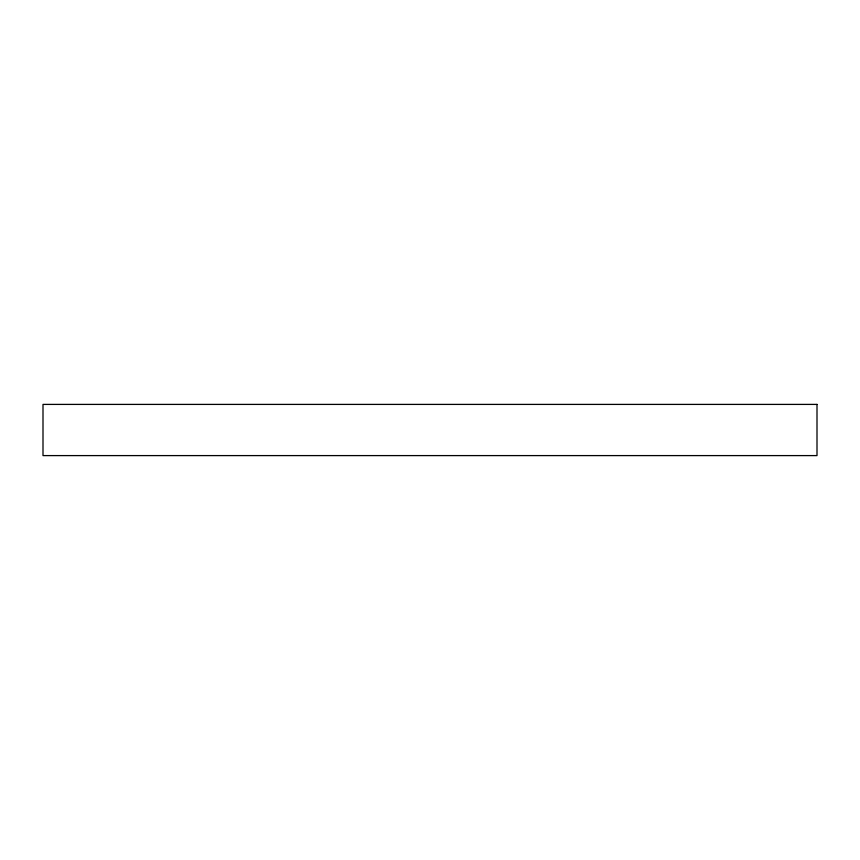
<?xml version="1.0" encoding="UTF-8"?>
<svg xmlns="http://www.w3.org/2000/svg" width="860" height="860" viewBox="0 0 860 860"><rect width="100%" height="100%" fill="white"/><g stroke="black" fill="none" stroke-linecap="round" stroke-linejoin="round"><path stroke-width="1.29" d="M817 404.404L43 404.404L43 455.596L817 455.596L817 404.404"/></g></svg>
